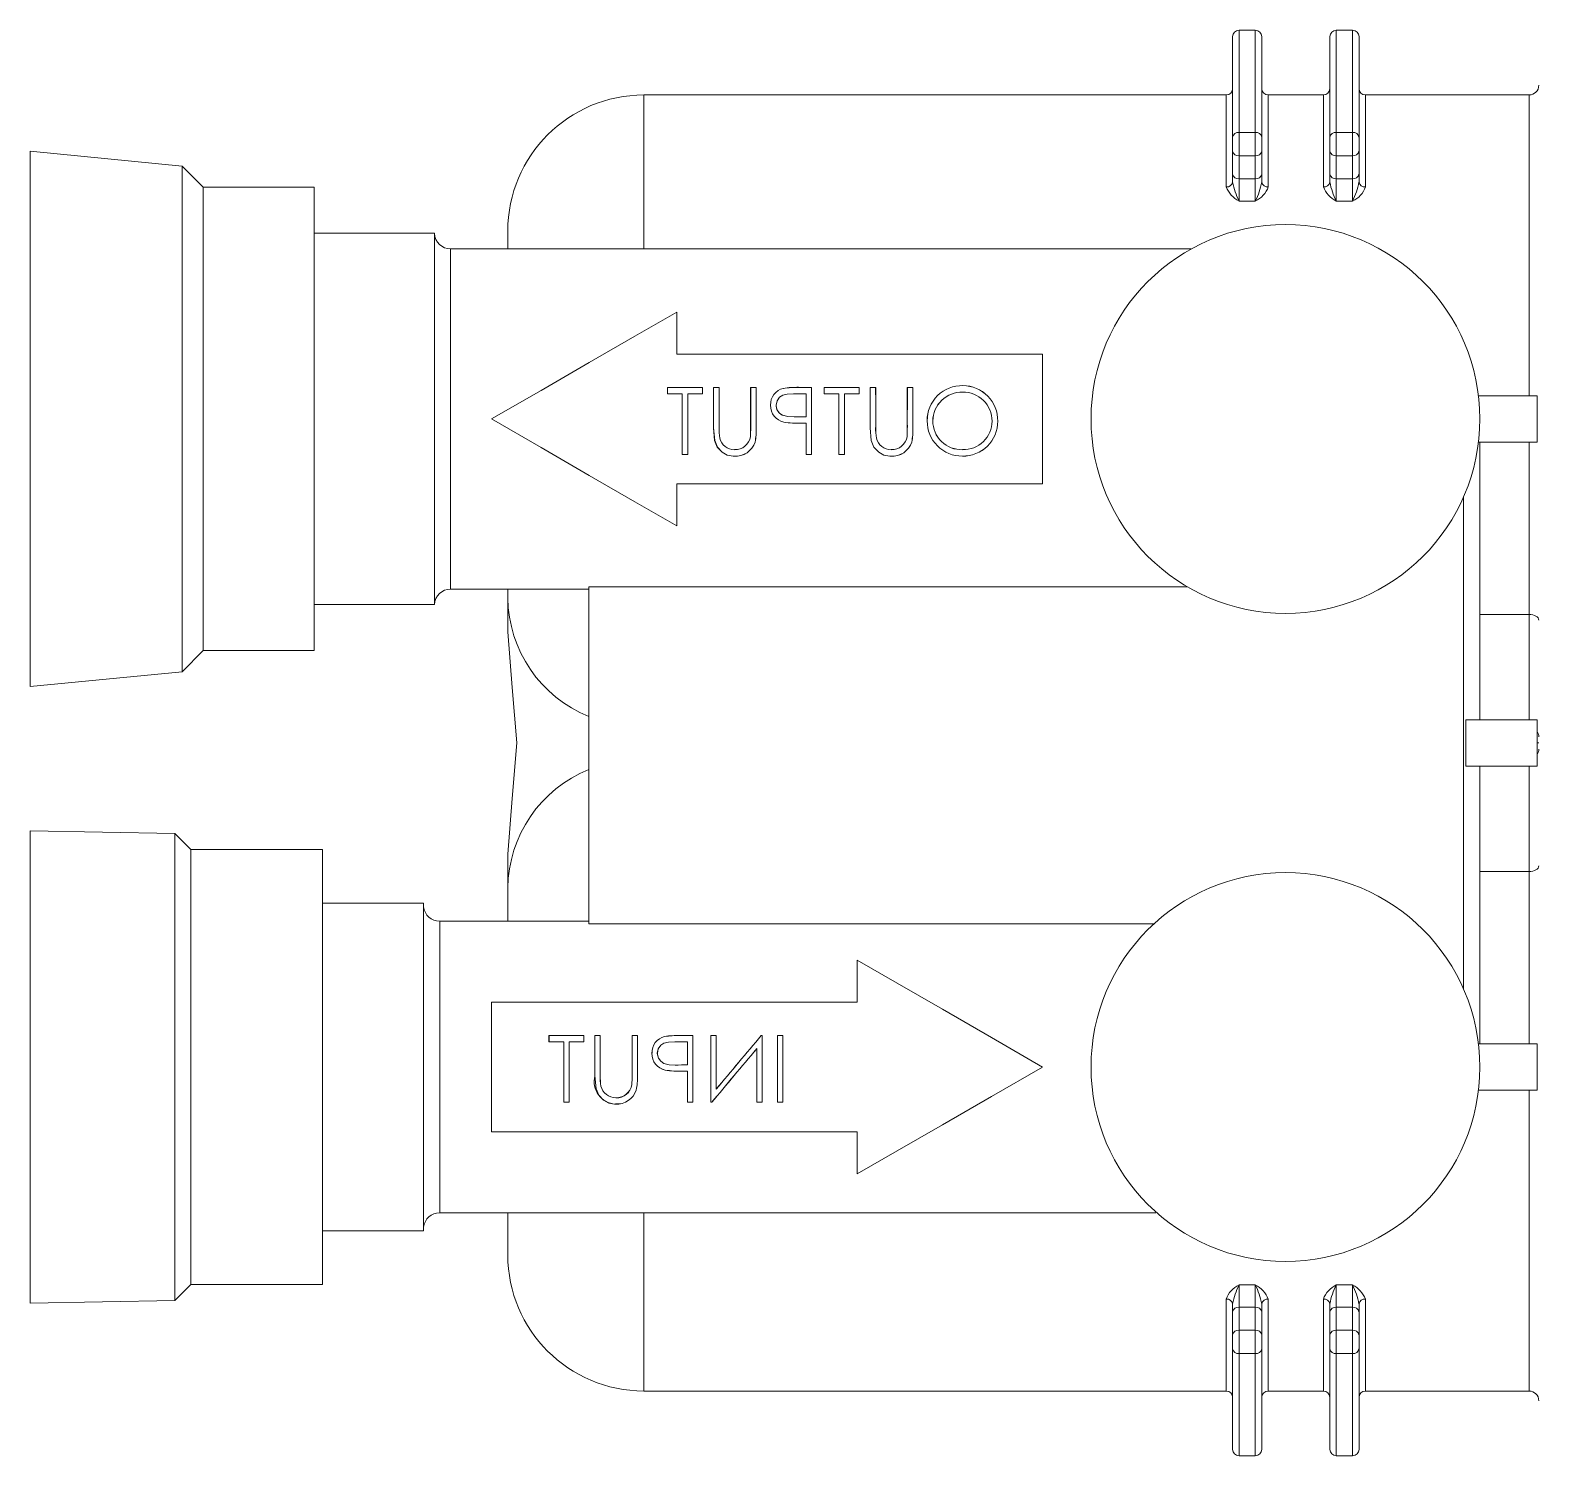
# Model space of a CAD drawing. Header units: inches. Extents: x -12478 to 399182, y -16583 to 525552.
# Drawn here: x 4813.6 to 4872.7, y -7131.3 to -7075.5 of the extents above; entities that cross this region are included whole.
import ezdxf

# ---------------------------------------------------------------- set-up
doc = ezdxf.new("R2010")
doc.units = ezdxf.units.IN
doc.header["$LTSCALE"] = 1000
doc.header["$MEASUREMENT"] = 0

msp = doc.modelspace()

# ---------------------------------------------------------------- linework, layer by layer
at = {"color": 7, "linetype": 'Continuous', "lineweight": 0}
for p, q in [((4860.962, -7079.466, 0), (4860.962, -7075.46, 0)), ((4860.962, -7075.46, 0), (4861.597, -7075.46, 0)), ((4861.597, -7075.46, 0), (4861.597, -7079.466, 0)), ((4864.772, -7075.46, 0), (4865.407, -7075.46, 0)), ((4864.772, -7079.466, 0), (4864.772, -7075.46, 0)), ((4865.407, -7075.46, 0), (4865.407, -7079.466, 0)), ((4860.708, -7075.714, 0), (4860.708, -7079.653, 0)), ((4861.851, -7079.653, 0), (4861.851, -7075.714, 0)), ((4864.518, -7075.714, 0), (4864.518, -7079.653, 0)), ((4865.661, -7079.653, 0), (4865.661, -7075.714, 0)), ((4837.632, -7078, 0), (4860.454, -7078, 0)), ((4837.632, -7084.033, 0), (4837.632, -7078, 0)), ((4860.454, -7078, 0), (4860.454, -7081.6, 0)), ((4862.105, -7078, 0), (4864.264, -7078, 0)), ((4862.105, -7081.6, 0), (4862.105, -7078, 0)), ((4864.264, -7078, 0), (4864.264, -7081.6, 0)), ((4865.915, -7078, 0), (4872.328, -7078, 0)), ((4865.915, -7081.6, 0), (4865.915, -7078, 0)), ((4872.328, -7078, 0), (4872.328, -7089.792, 0)), ((4860.708, -7079.653, 0), (4860.708, -7080.203, 0)), ((4860.962, -7080.383, 0), (4860.962, -7079.466, 0)), ((4861.597, -7079.466, 0), (4860.962, -7079.466, 0)), ((4861.597, -7079.466, 0), (4861.597, -7080.383, 0)), ((4861.851, -7080.203, 0), (4861.851, -7079.653, 0)), ((4864.518, -7079.653, 0), (4864.518, -7080.203, 0)), ((4864.772, -7080.383, 0), (4864.772, -7079.466, 0)), ((4865.407, -7079.466, 0), (4864.772, -7079.466, 0)), ((4865.407, -7079.466, 0), (4865.407, -7080.383, 0)), ((4865.661, -7080.203, 0), (4865.661, -7079.653, 0)), ((4813.578, -7080.209, 0), (4819.534, -7080.794, 0)), ((4813.578, -7101.192, 0), (4813.578, -7080.209, 0)), ((4860.708, -7080.203, 0), (4860.708, -7081.102, 0)), ((4861.851, -7081.102, 0), (4861.851, -7080.203, 0)), ((4864.518, -7080.203, 0), (4864.518, -7081.102, 0)), ((4865.661, -7081.102, 0), (4865.661, -7080.203, 0)), ((4819.534, -7080.794, 0), (4820.36, -7081.62, 0)), ((4819.534, -7100.607, 0), (4819.534, -7080.794, 0)), ((4860.962, -7080.383, 0), (4861.597, -7080.383, 0)), ((4860.962, -7081.282, 0), (4860.962, -7080.383, 0)), ((4861.597, -7080.383, 0), (4861.597, -7081.282, 0)), ((4864.772, -7080.383, 0), (4865.407, -7080.383, 0)), ((4864.772, -7081.282, 0), (4864.772, -7080.383, 0)), ((4865.407, -7080.383, 0), (4865.407, -7081.282, 0)), ((4860.708, -7081.102, 0), (4860.708, -7081.418, 0)), ((4861.597, -7081.282, 0), (4860.962, -7081.282, 0)), ((4860.962, -7082.158, 0), (4860.962, -7081.282, 0)), ((4861.597, -7081.282, 0), (4861.597, -7082.158, 0)), ((4861.851, -7081.418, 0), (4861.851, -7081.102, 0)), ((4864.518, -7081.102, 0), (4864.518, -7081.418, 0)), ((4865.407, -7081.282, 0), (4864.772, -7081.282, 0)), ((4864.772, -7082.158, 0), (4864.772, -7081.282, 0)), ((4865.407, -7081.282, 0), (4865.407, -7082.158, 0)), ((4865.661, -7081.418, 0), (4865.661, -7081.102, 0)), ((4820.36, -7081.62, 0), (4824.703, -7081.62, 0)), ((4820.36, -7090.7, 0), (4820.36, -7081.62, 0)), ((4824.703, -7090.7, 0), (4824.703, -7081.62, 0)), ((4860.962, -7082.158, 0), (4861.597, -7082.158, 0)), ((4864.772, -7082.158, 0), (4865.407, -7082.158, 0)), ((4824.703, -7083.423, 0), (4829.421, -7083.423, 0)), ((4829.421, -7083.423, 0), (4829.421, -7097.977, 0)), ((4832.298, -7083.334, 0), (4832.298, -7084.033, 0)), ((4830.056, -7084.033, 0), (4859.065, -7084.033, 0)), ((4830.056, -7097.368, 0), (4830.056, -7084.033, 0)), ((4838.922, -7086.509, 0), (4838.922, -7088.16, 0)), ((4838.922, -7088.16, 0), (4853.253, -7088.16, 0)), ((4853.253, -7088.16, 0), (4853.253, -7093.24, 0)), ((4839.933, -7089.46, 0), (4838.561, -7089.46, 0)), ((4838.562, -7089.462, 0), (4838.561, -7089.46, 0)), ((4838.562, -7089.713, 0), (4838.561, -7089.714, 0)), ((4838.561, -7089.714, 0), (4839.137, -7089.714, 0)), ((4839.932, -7089.462, 0), (4838.562, -7089.462, 0)), ((4838.562, -7089.713, 0), (4839.138, -7089.713, 0)), ((4839.138, -7089.713, 0), (4839.137, -7089.714, 0)), ((4839.356, -7089.713, 0), (4839.357, -7089.714, 0)), ((4839.356, -7089.713, 0), (4839.932, -7089.713, 0)), ((4839.357, -7089.714, 0), (4839.934, -7089.714, 0)), ((4839.932, -7089.462, 0), (4839.933, -7089.46, 0)), ((4839.932, -7089.713, 0), (4839.934, -7089.714, 0)), ((4840.578, -7089.46, 0), (4840.359, -7089.46, 0)), ((4840.36, -7089.462, 0), (4840.359, -7089.46, 0)), ((4840.577, -7089.462, 0), (4840.36, -7089.462, 0)), ((4840.577, -7089.462, 0), (4840.578, -7089.46, 0)), ((4842.037, -7089.46, 0), (4841.817, -7089.46, 0)), ((4841.818, -7089.462, 0), (4841.817, -7089.46, 0)), ((4842.035, -7089.462, 0), (4841.818, -7089.462, 0)), ((4842.035, -7089.462, 0), (4842.037, -7089.46, 0)), ((4843.098, -7089.501, 0), (4843.097, -7089.5, 0)), ((4843.495, -7089.713, 0), (4843.495, -7089.714, 0)), ((4843.495, -7089.713, 0), (4843.989, -7089.713, 0)), ((4843.495, -7089.714, 0), (4843.988, -7089.714, 0)), ((4844.207, -7089.46, 0), (4843.698, -7089.46, 0)), ((4843.698, -7089.462, 0), (4843.698, -7089.46, 0)), ((4844.206, -7089.462, 0), (4843.698, -7089.462, 0)), ((4843.989, -7089.713, 0), (4843.988, -7089.714, 0)), ((4844.206, -7089.462, 0), (4844.207, -7089.46, 0)), ((4846.073, -7089.46, 0), (4844.7, -7089.46, 0)), ((4844.702, -7089.462, 0), (4844.7, -7089.46, 0)), ((4844.701, -7089.713, 0), (4844.7, -7089.714, 0)), ((4844.7, -7089.714, 0), (4845.277, -7089.714, 0)), ((4844.701, -7089.713, 0), (4845.278, -7089.713, 0)), ((4846.072, -7089.462, 0), (4844.702, -7089.462, 0)), ((4845.278, -7089.713, 0), (4845.277, -7089.714, 0)), ((4845.496, -7089.713, 0), (4845.497, -7089.714, 0)), ((4845.496, -7089.713, 0), (4846.072, -7089.713, 0)), ((4845.497, -7089.714, 0), (4846.073, -7089.714, 0)), ((4846.072, -7089.462, 0), (4846.073, -7089.46, 0)), ((4846.072, -7089.713, 0), (4846.073, -7089.714, 0)), ((4846.718, -7089.46, 0), (4846.498, -7089.46, 0)), ((4846.499, -7089.462, 0), (4846.498, -7089.46, 0)), ((4846.716, -7089.462, 0), (4846.499, -7089.462, 0)), ((4846.716, -7089.462, 0), (4846.718, -7089.46, 0)), ((4848.176, -7089.46, 0), (4847.957, -7089.46, 0)), ((4847.958, -7089.462, 0), (4847.957, -7089.46, 0)), ((4848.175, -7089.462, 0), (4847.958, -7089.462, 0)), ((4848.175, -7089.462, 0), (4848.176, -7089.46, 0)), ((4850.124, -7089.645, 0), (4850.124, -7089.646, 0)), ((4850.136, -7089.394, 0), (4850.136, -7089.393, 0)), ((4872.639, -7089.792, 0), (4870.343, -7089.792, 0)), ((4872.639, -7091.608, 0), (4872.639, -7089.792, 0)), ((4842.598, -7090.161, 0), (4842.597, -7090.161, 0)), ((4842.816, -7090.162, 0), (4842.817, -7090.162, 0)), ((4820.36, -7099.781, 0), (4820.36, -7090.7, 0)), ((4824.703, -7099.781, 0), (4824.703, -7090.7, 0)), ((4843.118, -7090.823, 0), (4843.118, -7090.824, 0)), ((4843.516, -7090.62, 0), (4843.516, -7090.619, 0)), ((4843.79, -7090.866, 0), (4843.79, -7090.867, 0)), ((4843.79, -7090.866, 0), (4843.989, -7090.866, 0)), ((4843.79, -7090.867, 0), (4843.988, -7090.867, 0)), ((4843.989, -7090.614, 0), (4843.988, -7090.613, 0)), ((4843.989, -7090.866, 0), (4843.988, -7090.867, 0)), ((4848.738, -7090.773, 0), (4848.737, -7090.773, 0)), ((4848.956, -7090.773, 0), (4848.957, -7090.773, 0)), ((4851.282, -7090.785, 0), (4851.281, -7090.785, 0)), ((4851.5, -7090.786, 0), (4851.501, -7090.786, 0)), ((4840.359, -7091.049, 0), (4840.358, -7091.049, 0)), ((4840.577, -7091.037, 0), (4840.578, -7091.037, 0)), ((4840.604, -7091.45, 0), (4840.606, -7091.45, 0)), ((4841.807, -7091.39, 0), (4841.806, -7091.39, 0)), ((4841.818, -7091.037, 0), (4841.817, -7091.037, 0)), ((4841.989, -7091.604, 0), (4841.99, -7091.604, 0)), ((4842.036, -7091.049, 0), (4842.037, -7091.049, 0)), ((4846.499, -7091.049, 0), (4846.498, -7091.049, 0)), ((4846.717, -7091.037, 0), (4846.718, -7091.037, 0)), ((4846.744, -7091.45, 0), (4846.745, -7091.45, 0)), ((4847.947, -7091.39, 0), (4847.946, -7091.39, 0)), ((4847.958, -7091.037, 0), (4847.956, -7091.037, 0)), ((4848.129, -7091.604, 0), (4848.13, -7091.604, 0)), ((4848.176, -7091.049, 0), (4848.177, -7091.049, 0)), ((4839.139, -7092.087, 0), (4839.138, -7092.088, 0)), ((4839.138, -7092.088, 0), (4839.357, -7092.088, 0)), ((4839.139, -7092.087, 0), (4839.356, -7092.087, 0)), ((4839.356, -7092.087, 0), (4839.357, -7092.088, 0)), ((4841.172, -7092.155, 0), (4841.172, -7092.156, 0)), ((4841.185, -7091.904, 0), (4841.185, -7091.903, 0)), ((4843.989, -7092.087, 0), (4843.988, -7092.088, 0)), ((4843.988, -7092.088, 0), (4844.207, -7092.088, 0)), ((4843.989, -7092.087, 0), (4844.206, -7092.087, 0)), ((4844.206, -7092.087, 0), (4844.207, -7092.088, 0)), ((4845.278, -7092.087, 0), (4845.277, -7092.088, 0)), ((4845.277, -7092.088, 0), (4845.496, -7092.088, 0)), ((4845.278, -7092.087, 0), (4845.495, -7092.087, 0)), ((4845.495, -7092.087, 0), (4845.496, -7092.088, 0)), ((4847.311, -7092.155, 0), (4847.311, -7092.156, 0)), ((4847.325, -7091.904, 0), (4847.325, -7091.903, 0)), ((4850.115, -7092.155, 0), (4850.115, -7092.156, 0)), ((4850.124, -7091.904, 0), (4850.124, -7091.903, 0)), ((4872.639, -7091.608, 0), (4870.343, -7091.608, 0)), ((4870.398, -7102.492, 0), (4870.398, -7091.608, 0)), ((4872.328, -7091.608, 0), (4872.328, -7098.358, 0)), ((4838.922, -7093.24, 0), (4838.922, -7094.891, 0)), ((4853.253, -7093.24, 0), (4838.922, -7093.24, 0)), ((4869.763, -7093.746, 0), (4869.763, -7113.055, 0)), ((4835.473, -7097.368, 0), (4830.056, -7097.368, 0)), ((4832.298, -7097.368, 0), (4832.298, -7097.715, 0)), ((4835.473, -7097.28, 0), (4858.934, -7097.28, 0)), ((4835.473, -7110.488, 0), (4835.473, -7097.28, 0)), ((4829.421, -7097.977, 0), (4824.703, -7097.977, 0)), ((4832.298, -7097.715, 0), (4832.298, -7099.03, 0)), ((4870.398, -7098.358, 0), (4872.328, -7098.358, 0)), ((4872.328, -7098.358, 0), (4872.328, -7102.492, 0)), ((4820.36, -7099.781, 0), (4819.534, -7100.607, 0)), ((4824.703, -7099.781, 0), (4820.36, -7099.781, 0)), ((4819.534, -7100.607, 0), (4813.578, -7101.192, 0)), ((4869.851, -7102.492, 0), (4869.851, -7104.308, 0)), ((4872.639, -7102.492, 0), (4869.851, -7102.492, 0)), ((4872.639, -7104.308, 0), (4872.639, -7102.492, 0)), ((4872.709, -7103.4, 0), (4872.639, -7103.4, 0)), ((4872.639, -7104.308, 0), (4869.851, -7104.308, 0)), ((4870.398, -7115.192, 0), (4870.398, -7104.308, 0)), ((4872.328, -7104.308, 0), (4872.328, -7108.442, 0)), ((4813.578, -7106.844, 0), (4819.253, -7106.954, 0)), ((4813.578, -7125.356, 0), (4813.578, -7106.844, 0)), ((4819.253, -7106.954, 0), (4819.877, -7107.579, 0)), ((4819.253, -7125.246, 0), (4819.253, -7106.954, 0)), ((4819.877, -7107.579, 0), (4825.033, -7107.579, 0)), ((4819.877, -7116.1, 0), (4819.877, -7107.579, 0)), ((4825.033, -7116.1, 0), (4825.033, -7107.579, 0)), ((4832.298, -7107.77, 0), (4832.298, -7109.085, 0)), ((4870.398, -7108.442, 0), (4872.328, -7108.442, 0)), ((4872.328, -7108.442, 0), (4872.328, -7115.192, 0)), ((4832.298, -7109.085, 0), (4832.298, -7110.385, 0)), ((4825.033, -7109.674, 0), (4828.998, -7109.674, 0)), ((4828.993, -7122.45, 0), (4828.993, -7109.75, 0)), ((4828.998, -7109.674, 0), (4828.998, -7122.526, 0)), ((4829.628, -7110.385, 0), (4835.473, -7110.385, 0)), ((4829.628, -7121.815, 0), (4829.628, -7110.385, 0)), ((4835.473, -7110.488, 0), (4857.623, -7110.488, 0)), ((4845.994, -7113.56, 0), (4845.994, -7111.909, 0)), ((4831.663, -7113.56, 0), (4845.994, -7113.56, 0)), ((4831.663, -7118.64, 0), (4831.663, -7113.56, 0)), ((4833.913, -7115.109, 0), (4833.912, -7115.11, 0)), ((4833.912, -7115.11, 0), (4834.489, -7115.11, 0)), ((4835.277, -7114.865, 0), (4833.913, -7114.865, 0)), ((4833.914, -7114.866, 0), (4833.913, -7114.865, 0)), ((4833.913, -7115.109, 0), (4834.49, -7115.109, 0)), ((4835.276, -7114.866, 0), (4833.914, -7114.866, 0)), ((4834.49, -7115.109, 0), (4834.489, -7115.11, 0)), ((4834.699, -7115.109, 0), (4834.7, -7115.11, 0)), ((4834.699, -7115.109, 0), (4835.276, -7115.109, 0)), ((4834.7, -7115.11, 0), (4835.277, -7115.11, 0)), ((4835.276, -7114.866, 0), (4835.277, -7114.865, 0)), ((4835.276, -7115.109, 0), (4835.277, -7115.11, 0)), ((4835.921, -7114.865, 0), (4835.71, -7114.865, 0)), ((4835.711, -7114.866, 0), (4835.71, -7114.865, 0)), ((4835.92, -7114.866, 0), (4835.711, -7114.866, 0)), ((4835.92, -7114.866, 0), (4835.921, -7114.865, 0)), ((4837.38, -7114.865, 0), (4837.169, -7114.865, 0)), ((4837.17, -7114.866, 0), (4837.169, -7114.865, 0)), ((4837.379, -7114.866, 0), (4837.17, -7114.866, 0)), ((4837.379, -7114.866, 0), (4837.38, -7114.865, 0)), ((4838.446, -7114.905, 0), (4838.446, -7114.904, 0)), ((4838.843, -7115.109, 0), (4838.843, -7115.11, 0)), ((4838.843, -7115.109, 0), (4839.341, -7115.109, 0)), ((4838.843, -7115.11, 0), (4839.34, -7115.11, 0)), ((4839.551, -7114.865, 0), (4839.045, -7114.865, 0)), ((4839.045, -7114.866, 0), (4839.045, -7114.865, 0)), ((4839.55, -7114.866, 0), (4839.045, -7114.866, 0)), ((4839.341, -7115.109, 0), (4839.34, -7115.11, 0)), ((4839.55, -7114.866, 0), (4839.551, -7114.865, 0)), ((4840.467, -7114.865, 0), (4840.256, -7114.865, 0)), ((4840.257, -7114.866, 0), (4840.256, -7114.865, 0)), ((4840.465, -7114.866, 0), (4840.257, -7114.866, 0)), ((4840.465, -7114.866, 0), (4840.467, -7114.865, 0)), ((4842.264, -7114.865, 0), (4842.234, -7114.865, 0)), ((4842.235, -7114.866, 0), (4842.234, -7114.865, 0)), ((4842.263, -7114.866, 0), (4842.235, -7114.866, 0)), ((4842.263, -7114.866, 0), (4842.264, -7114.865, 0)), ((4843.078, -7114.865, 0), (4842.868, -7114.865, 0)), ((4842.869, -7114.866, 0), (4842.868, -7114.865, 0)), ((4843.077, -7114.866, 0), (4842.869, -7114.866, 0)), ((4843.077, -7114.866, 0), (4843.078, -7114.865, 0)), ((4872.639, -7115.192, 0), (4870.343, -7115.192, 0)), ((4872.639, -7117.008, 0), (4872.639, -7115.192, 0)), ((4837.95, -7115.561, 0), (4837.949, -7115.561, 0)), ((4838.159, -7115.562, 0), (4838.16, -7115.562, 0)), ((4842.054, -7115.381, 0), (4842.053, -7115.384, 0)), ((4819.877, -7124.622, 0), (4819.877, -7116.1, 0)), ((4825.033, -7124.622, 0), (4825.033, -7116.1, 0)), ((4835.921, -7116.437, 0), (4835.922, -7116.437, 0)), ((4837.17, -7116.437, 0), (4837.168, -7116.437, 0)), ((4838.467, -7116.219, 0), (4838.467, -7116.22, 0)), ((4838.863, -7116.024, 0), (4838.863, -7116.023, 0)), ((4839.137, -7116.262, 0), (4839.137, -7116.263, 0)), ((4839.137, -7116.262, 0), (4839.34, -7116.262, 0)), ((4839.137, -7116.263, 0), (4839.339, -7116.263, 0)), ((4839.34, -7116.018, 0), (4839.339, -7116.017, 0)), ((4839.34, -7116.262, 0), (4839.339, -7116.263, 0)), ((4835.711, -7116.449, 0), (4835.71, -7116.449, 0)), ((4835.948, -7116.851, 0), (4835.949, -7116.851, 0)), ((4837.159, -7116.791, 0), (4837.158, -7116.79, 0)), ((4837.332, -7117.003, 0), (4837.333, -7117.003, 0)), ((4837.379, -7116.449, 0), (4837.38, -7116.449, 0)), ((4840.466, -7116.973, 0), (4840.467, -7116.97, 0)), ((4872.639, -7117.008, 0), (4870.343, -7117.008, 0)), ((4872.328, -7117.008, 0), (4872.328, -7128.8, 0)), ((4834.49, -7117.483, 0), (4834.489, -7117.484, 0)), ((4834.489, -7117.484, 0), (4834.7, -7117.484, 0)), ((4834.49, -7117.483, 0), (4834.699, -7117.483, 0)), ((4834.699, -7117.483, 0), (4834.7, -7117.484, 0)), ((4836.519, -7117.55, 0), (4836.519, -7117.552, 0)), ((4836.532, -7117.308, 0), (4836.532, -7117.307, 0)), ((4839.341, -7117.483, 0), (4839.34, -7117.484, 0)), ((4839.34, -7117.484, 0), (4839.551, -7117.484, 0)), ((4839.341, -7117.483, 0), (4839.549, -7117.483, 0)), ((4839.549, -7117.483, 0), (4839.551, -7117.484, 0)), ((4840.257, -7117.483, 0), (4840.256, -7117.484, 0)), ((4840.256, -7117.484, 0), (4840.29, -7117.484, 0)), ((4840.257, -7117.483, 0), (4840.29, -7117.483, 0)), ((4840.29, -7117.483, 0), (4840.29, -7117.484, 0)), ((4842.055, -7117.483, 0), (4842.054, -7117.484, 0)), ((4842.054, -7117.484, 0), (4842.264, -7117.484, 0)), ((4842.055, -7117.483, 0), (4842.263, -7117.483, 0)), ((4842.263, -7117.483, 0), (4842.264, -7117.484, 0)), ((4842.869, -7117.483, 0), (4842.868, -7117.484, 0)), ((4842.868, -7117.484, 0), (4843.078, -7117.484, 0)), ((4842.869, -7117.483, 0), (4843.077, -7117.483, 0)), ((4843.077, -7117.483, 0), (4843.078, -7117.484, 0)), ((4845.994, -7118.64, 0), (4831.663, -7118.64, 0)), ((4845.994, -7120.291, 0), (4845.994, -7118.64, 0)), ((4857.698, -7121.815, 0), (4829.628, -7121.815, 0)), ((4832.298, -7121.815, 0), (4832.298, -7123.466, 0)), ((4837.632, -7128.8, 0), (4837.632, -7121.815, 0)), ((4828.998, -7122.526, 0), (4825.033, -7122.526, 0)), ((4819.877, -7124.622, 0), (4819.253, -7125.246, 0)), ((4825.033, -7124.622, 0), (4819.877, -7124.622, 0)), ((4861.597, -7124.643, 0), (4860.962, -7124.643, 0)), ((4860.962, -7125.519, 0), (4860.962, -7124.643, 0)), ((4861.597, -7124.643, 0), (4861.597, -7125.519, 0)), ((4865.407, -7124.643, 0), (4864.772, -7124.643, 0)), ((4864.772, -7125.519, 0), (4864.772, -7124.643, 0)), ((4865.407, -7124.643, 0), (4865.407, -7125.519, 0)), ((4819.253, -7125.246, 0), (4813.578, -7125.356, 0)), ((4860.454, -7125.201, 0), (4860.454, -7128.8, 0)), ((4862.105, -7128.8, 0), (4862.105, -7125.201, 0)), ((4864.264, -7125.201, 0), (4864.264, -7128.8, 0)), ((4865.915, -7128.8, 0), (4865.915, -7125.201, 0)), ((4860.708, -7125.383, 0), (4860.708, -7125.698, 0)), ((4860.708, -7125.698, 0), (4860.708, -7126.597, 0)), ((4860.962, -7126.418, 0), (4860.962, -7125.519, 0)), ((4860.962, -7125.519, 0), (4861.597, -7125.519, 0)), ((4861.597, -7125.519, 0), (4861.597, -7126.418, 0)), ((4861.851, -7125.698, 0), (4861.851, -7125.383, 0)), ((4861.851, -7126.597, 0), (4861.851, -7125.698, 0)), ((4864.518, -7125.383, 0), (4864.518, -7125.698, 0)), ((4864.518, -7125.698, 0), (4864.518, -7126.597, 0)), ((4864.772, -7126.418, 0), (4864.772, -7125.519, 0)), ((4864.772, -7125.519, 0), (4865.407, -7125.519, 0)), ((4865.407, -7125.519, 0), (4865.407, -7126.418, 0)), ((4865.661, -7125.698, 0), (4865.661, -7125.383, 0)), ((4865.661, -7126.597, 0), (4865.661, -7125.698, 0)), ((4861.597, -7126.418, 0), (4860.962, -7126.418, 0)), ((4860.962, -7127.335, 0), (4860.962, -7126.418, 0)), ((4861.597, -7126.418, 0), (4861.597, -7127.335, 0)), ((4864.772, -7127.335, 0), (4864.772, -7126.418, 0)), ((4865.407, -7126.418, 0), (4864.772, -7126.418, 0)), ((4865.407, -7126.418, 0), (4865.407, -7127.335, 0)), ((4860.708, -7126.597, 0), (4860.708, -7127.148, 0)), ((4861.851, -7127.148, 0), (4861.851, -7126.597, 0)), ((4864.518, -7126.597, 0), (4864.518, -7127.148, 0)), ((4865.661, -7127.148, 0), (4865.661, -7126.597, 0)), ((4860.708, -7127.148, 0), (4860.708, -7131.086, 0)), ((4860.962, -7127.335, 0), (4861.597, -7127.335, 0)), ((4860.962, -7131.34, 0), (4860.962, -7127.335, 0)), ((4861.597, -7127.335, 0), (4861.597, -7131.34, 0)), ((4861.851, -7131.086, 0), (4861.851, -7127.148, 0)), ((4864.518, -7127.148, 0), (4864.518, -7131.086, 0)), ((4864.772, -7127.335, 0), (4865.407, -7127.335, 0)), ((4864.772, -7131.34, 0), (4864.772, -7127.335, 0)), ((4865.407, -7127.335, 0), (4865.407, -7131.34, 0)), ((4865.661, -7131.086, 0), (4865.661, -7127.148, 0)), ((4860.454, -7128.8, 0), (4837.632, -7128.8, 0)), ((4864.264, -7128.8, 0), (4862.105, -7128.8, 0)), ((4872.328, -7128.8, 0), (4865.915, -7128.8, 0)), ((4861.597, -7131.34, 0), (4860.962, -7131.34, 0)), ((4865.407, -7131.34, 0), (4864.772, -7131.34, 0))]:
    msp.add_line(p, q, dxfattribs=at)
at = {"color": 7, "linetype": 'Continuous', "lineweight": 0, "elevation": 0}
for points in [[(4831.663, -7090.7), (4833.603, -7089.58), (4835.493, -7088.489), (4837.281, -7087.456), (4838.922, -7086.509)], [(4842.816, -7090.162), (4842.852, -7089.989), (4842.95, -7089.848), (4843.075, -7089.766), (4843.251, -7089.725), (4843.495, -7089.713)], [(4842.817, -7090.162), (4842.855, -7089.984), (4842.951, -7089.849), (4843.076, -7089.767), (4843.252, -7089.726), (4843.495, -7089.714)], [(4843.516, -7090.62), (4843.272, -7090.608), (4843.065, -7090.556), (4842.945, -7090.474), (4842.86, -7090.356), (4842.819, -7090.216), (4842.816, -7090.162)], [(4843.516, -7090.619), (4843.273, -7090.607), (4843.03, -7090.537), (4842.922, -7090.447), (4842.849, -7090.328), (4842.818, -7090.187), (4842.817, -7090.162)], [(4838.922, -7094.891), (4837.281, -7093.944), (4835.493, -7092.912), (4833.603, -7091.821), (4831.663, -7090.7)], [(4840.358, -7091.049), (4840.405, -7091.548), (4840.51, -7091.8), (4840.695, -7092), (4840.9, -7092.113), (4841.131, -7092.155), (4841.172, -7092.156)], [(4840.359, -7091.049), (4840.407, -7091.549), (4840.512, -7091.801), (4840.698, -7092), (4840.902, -7092.112), (4841.132, -7092.154), (4841.172, -7092.155)], [(4846.498, -7091.049), (4846.545, -7091.548), (4846.649, -7091.8), (4846.835, -7092), (4847.04, -7092.113), (4847.271, -7092.155), (4847.311, -7092.156)], [(4846.499, -7091.049), (4846.546, -7091.549), (4846.651, -7091.801), (4846.837, -7092), (4847.042, -7092.112), (4847.272, -7092.154), (4847.311, -7092.155)], [(4872.709, -7098.588), (4872.702, -7098.543), (4872.68, -7098.5), (4872.645, -7098.46), (4872.598, -7098.426), (4872.54, -7098.397), (4872.474, -7098.376), (4872.402, -7098.363), (4872.328, -7098.358)], [(4832.298, -7107.77), (4832.298, -7107.756), (4832.473, -7105.578), (4832.649, -7103.4), (4832.473, -7101.223), (4832.298, -7099.045), (4832.298, -7099.03)], [(4872.709, -7108.212), (4872.702, -7108.257), (4872.68, -7108.3), (4872.645, -7108.34), (4872.598, -7108.375), (4872.54, -7108.403), (4872.474, -7108.425), (4872.402, -7108.438), (4872.328, -7108.442)], [(4845.994, -7111.909), (4847.554, -7112.81), (4849.33, -7113.835), (4851.254, -7114.946), (4853.253, -7116.1)], [(4838.159, -7115.562), (4838.195, -7115.389), (4838.294, -7115.247), (4838.42, -7115.163), (4838.595, -7115.121), (4838.843, -7115.109)], [(4838.16, -7115.562), (4838.198, -7115.384), (4838.295, -7115.247), (4838.42, -7115.164), (4838.596, -7115.122), (4838.843, -7115.11)], [(4838.863, -7116.024), (4838.617, -7116.012), (4838.411, -7115.959), (4838.29, -7115.877), (4838.204, -7115.758), (4838.163, -7115.617), (4838.159, -7115.562)], [(4838.863, -7116.023), (4838.618, -7116.011), (4838.411, -7115.958), (4838.29, -7115.876), (4838.205, -7115.757), (4838.164, -7115.616), (4838.16, -7115.562)], [(4853.253, -7116.1), (4851.254, -7117.254), (4849.33, -7118.365), (4847.554, -7119.39), (4845.994, -7120.291)], [(4835.71, -7116.449), (4835.758, -7116.954), (4835.865, -7117.204), (4836.052, -7117.402), (4836.256, -7117.511), (4836.484, -7117.551), (4836.519, -7117.552)]]:
    msp.add_lwpolyline(points, dxfattribs=at)
at = {"color": 7, "linetype": 'Continuous', "lineweight": 0}
for centre in [(4862.778, -7090.7, 0), (4862.778, -7116.1, 0)]:
    msp.add_circle(centre, 7.62, dxfattribs=at)
for centre, radius, start, end in [((4860.962, -7075.714, 0), 0.254, 90, 180), ((4861.597, -7075.714, 0), 0.254, 0, 90), ((4864.772, -7075.714, 0), 0.254, 90, 180), ((4865.407, -7075.714, 0), 0.254, 0, 90), ((4837.632, -7083.334, 0), 5.334, 90, 180), ((4860.454, -7077.746, 0), 0.254, 270, 0), ((4862.105, -7077.746, 0), 0.254, 180, 270), ((4864.264, -7077.746, 0), 0.254, 270, 0), ((4865.915, -7077.746, 0), 0.254, 180, 270), ((4872.328, -7077.619, 0), 0.381, 270, 0), ((4860.933, -7079.692, 0), 0.228, 82.72467, 170.07796), ((4861.626, -7079.692, 0), 0.229, 9.92932, 97.26805), ((4864.743, -7079.692, 0), 0.229, 82.73195, 170.07068), ((4865.436, -7079.692, 0), 0.228, 9.92204, 97.27533), ((4860.93, -7080.158, 0), 0.227, 191.44453, 278.01478), ((4861.628, -7080.158, 0), 0.227, 261.99259, 348.5481), ((4864.74, -7080.158, 0), 0.227, 191.4519, 278.00741), ((4865.438, -7080.158, 0), 0.227, 261.98522, 348.55547), ((4860.485, -7081.375, 0), 0.227, 262.16996, 349.04898), ((4860.93, -7081.057, 0), 0.227, 191.44453, 278.01478), ((4863.374, -7080.916, 0), 2.713, 190.65352, 207.23363), ((4861.628, -7081.057, 0), 0.227, 261.99259, 348.5481), ((4858.937, -7080.831, 0), 2.973, 333.49383, 348.61901), ((4862.074, -7081.375, 0), 0.227, 190.94337, 277.83133), ((4864.295, -7081.375, 0), 0.227, 262.16996, 349.04898), ((4864.74, -7081.057, 0), 0.227, 191.4519, 278.00741), ((4867.431, -7080.831, 0), 2.972, 191.37921, 206.50795), ((4865.438, -7081.057, 0), 0.227, 261.98522, 348.55547), ((4862.993, -7080.916, 0), 2.714, 332.76957, 349.34328), ((4865.884, -7081.375, 0), 0.227, 190.95102, 277.83004), ((4861.429, -7081.222, 0), 1.046, 201.17149, 243.44468), ((4861.201, -7081.288, 0), 0.956, 294.43323, 340.95395), ((4865.24, -7081.222, 0), 1.047, 201.17313, 243.44304), ((4865.011, -7081.288, 0), 0.956, 294.43374, 340.95009), ((4830.056, -7083.398, 0), 0.635, 182.29244, 270), ((4843.247, -7090.133, 0), 0.651, 103.30139, 182.48433), ((4843.247, -7090.133, 0), 0.65, 103.31562, 182.47262), ((4843.635, -7093.095, 0), 3.636, 89.01337, 98.5068), ((4843.634, -7093.092, 0), 3.631, 88.99994, 98.50091), ((4850.1, -7090.756, 0), 1.364, 88.50207, 180.73009), ((4850.1, -7090.756, 0), 1.363, 88.50037, 180.73364), ((4850.1, -7090.789, 0), 1.144, 88.78622, 179.19422), ((4850.1, -7090.789, 0), 1.143, 88.78339, 179.19056), ((4850.143, -7090.784, 0), 1.139, 359.94793, 90.92893), ((4850.143, -7090.784, 0), 1.138, 359.94614, 90.93606), ((4850.132, -7090.761, 0), 1.369, 358.97464, 89.86035), ((4850.132, -7090.762, 0), 1.368, 358.98096, 89.85188), ((4843.252, -7090.183, 0), 0.655, 178.11227, 258.21901), ((4843.252, -7090.183, 0), 0.655, 178.1303, 258.20192), ((4843.673, -7087.444, 0), 3.424, 260.68419, 271.96049), ((4843.672, -7087.456, 0), 3.413, 260.66578, 271.98183), ((4850.099, -7090.794, 0), 1.362, 179.13859, 270.67336), ((4850.099, -7090.794, 0), 1.361, 179.14242, 270.6669), ((4850.086, -7090.774, 0), 1.13, 179.91642, 271.93539), ((4850.087, -7090.774, 0), 1.13, 179.95525, 271.89682), ((4850.141, -7090.796, 0), 1.36, 268.88261, 0.42849), ((4850.141, -7090.796, 0), 1.359, 268.88723, 0.42457), ((4850.153, -7090.775, 0), 1.129, 268.54939, 359.49916), ((4850.153, -7090.775, 0), 1.128, 268.55362, 359.49457), ((4842.88, -7091.093, 0), 2.303, 178.61178, 188.92971), ((4842.895, -7091.092, 0), 2.318, 178.64517, 188.89243), ((4841.182, -7091.31, 0), 0.594, 193.6482, 270.29772), ((4841.181, -7091.311, 0), 0.592, 193.58557, 270.35978), ((4841.23, -7091.36, 0), 0.798, 265.77443, 342.16437), ((4841.23, -7091.36, 0), 0.797, 265.773, 342.16653), ((4841.21, -7091.3, 0), 0.603, 267.62114, 351.45927), ((4841.21, -7091.3, 0), 0.604, 267.60445, 351.46766), ((4838.042, -7091.1, 0), 3.775, 355.60152, 0.96717), ((4838.042, -7091.1, 0), 3.777, 355.60226, 0.96874), ((4839.813, -7091.141, 0), 2.224, 347.97179, 2.34808), ((4839.811, -7091.14, 0), 2.228, 347.97648, 2.33738), ((4849.017, -7091.093, 0), 2.301, 178.60263, 188.93064), ((4849.035, -7091.092, 0), 2.318, 178.64517, 188.89243), ((4847.321, -7091.31, 0), 0.594, 193.65745, 270.29132), ((4847.321, -7091.311, 0), 0.592, 193.58557, 270.35978), ((4847.37, -7091.36, 0), 0.798, 265.77443, 342.16437), ((4847.37, -7091.36, 0), 0.797, 265.773, 342.16653), ((4847.35, -7091.3, 0), 0.603, 267.62114, 351.45927), ((4847.35, -7091.3, 0), 0.604, 267.60445, 351.46766), ((4844.182, -7091.1, 0), 3.775, 355.60152, 0.96717), ((4844.181, -7091.1, 0), 3.777, 355.60226, 0.96874), ((4845.953, -7091.141, 0), 2.224, 347.97179, 2.34808), ((4845.95, -7091.14, 0), 2.228, 347.97986, 2.34012), ((4830.056, -7098.003, 0), 0.635, 90, 177.70756), ((4837.38, -7097.65, 0), 5.083, 180.74349, 247.95996), ((4872.359, -7103.159, 0), 0.35, 0.09472, 36.87287), ((4872.359, -7103.642, 0), 0.35, 323.12713, 359.90528), ((4837.38, -7109.151, 0), 5.083, 112.04004, 179.25651), ((4829.628, -7109.75, 0), 0.635, 186.8921, 270), ((4838.594, -7115.533, 0), 0.646, 103.30041, 182.48231), ((4838.595, -7115.533, 0), 0.645, 103.30443, 182.47751), ((4838.98, -7118.469, 0), 3.605, 88.96479, 98.52267), ((4838.983, -7118.506, 0), 3.641, 89.01584, 98.47533), ((4838.599, -7115.583, 0), 0.651, 178.09151, 258.23941), ((4838.599, -7115.583, 0), 0.65, 178.06295, 258.26892), ((4838.22, -7116.493, 0), 2.3, 178.59531, 188.95737), ((4838.233, -7116.492, 0), 2.312, 178.62483, 188.92614), ((4833.373, -7116.5, 0), 3.796, 355.61488, 0.95959), ((4833.381, -7116.5, 0), 3.789, 355.60468, 0.9613), ((4839.02, -7112.857, 0), 3.407, 260.65962, 271.97462), ((4839.02, -7112.857, 0), 3.409, 260.6611, 271.97609), ((4836.568, -7116.667, 0), 0.885, 165.75436, 266.79727), ((4836.529, -7116.71, 0), 0.598, 193.641, 270.31347), ((4836.528, -7116.711, 0), 0.596, 193.56428, 270.37511), ((4836.578, -7116.76, 0), 0.794, 265.76416, 342.1466), ((4836.577, -7116.759, 0), 0.793, 265.77761, 342.12229), ((4836.557, -7116.7, 0), 0.607, 267.63549, 351.46197), ((4836.558, -7116.701, 0), 0.608, 267.58464, 351.51751), ((4835.156, -7116.54, 0), 2.225, 347.99494, 2.33481), ((4835.159, -7116.54, 0), 2.223, 347.98178, 2.33987), ((4829.628, -7122.45, 0), 0.635, 90, 173.1079), ((4837.632, -7123.466, 0), 5.334, 180, 270), ((4861.357, -7125.513, 0), 0.956, 114.43785, 160.94598), ((4863.374, -7125.884, 0), 2.713, 152.76633, 169.35218), ((4861.128, -7125.579, 0), 1.047, 21.18497, 63.42785), ((4858.937, -7125.969, 0), 2.972, 11.3756, 26.50589), ((4865.167, -7125.513, 0), 0.956, 114.44154, 160.94229), ((4867.185, -7125.884, 0), 2.714, 152.76953, 169.34898), ((4864.938, -7125.579, 0), 1.047, 21.18987, 63.4263), ((4862.748, -7125.969, 0), 2.971, 11.37382, 26.50767), ((4860.485, -7125.426, 0), 0.227, 10.91048, 97.83504), ((4862.074, -7125.426, 0), 0.227, 82.16368, 169.09717), ((4864.295, -7125.426, 0), 0.227, 10.91048, 97.83504), ((4865.884, -7125.426, 0), 0.227, 82.16496, 169.08952), ((4860.93, -7125.743, 0), 0.227, 81.92134, 168.58349), ((4861.628, -7125.743, 0), 0.227, 11.42386, 98.07131), ((4864.74, -7125.743, 0), 0.227, 81.92869, 168.57614), ((4865.438, -7125.743, 0), 0.227, 11.41651, 98.07866), ((4860.93, -7126.642, 0), 0.227, 81.92134, 168.58349), ((4861.628, -7126.642, 0), 0.227, 11.42386, 98.07131), ((4864.74, -7126.642, 0), 0.227, 81.92869, 168.57614), ((4865.438, -7126.642, 0), 0.227, 11.41651, 98.07866), ((4860.933, -7127.108, 0), 0.228, 189.92204, 277.27533), ((4861.626, -7127.108, 0), 0.229, 262.73195, 350.07068), ((4864.743, -7127.108, 0), 0.229, 189.92932, 277.26805), ((4865.436, -7127.108, 0), 0.228, 262.72467, 350.07796), ((4860.454, -7129.054, 0), 0.254, 0, 90), ((4862.105, -7129.054, 0), 0.254, 90, 180), ((4864.264, -7129.054, 0), 0.254, 0, 90), ((4865.915, -7129.054, 0), 0.254, 90, 180), ((4872.328, -7129.181, 0), 0.381, 0, 90), ((4860.962, -7131.086, 0), 0.254, 180, 270), ((4861.597, -7131.086, 0), 0.254, 270, 0), ((4864.772, -7131.086, 0), 0.254, 180, 270), ((4865.407, -7131.086, 0), 0.254, 270, 0)]:
    msp.add_arc(centre, radius, start, end, dxfattribs=at)
at = {"color": 7, "linetype": 'Continuous', "lineweight": 0, "extrusion": (0, 0, -1)}
for centre, major_axis, ratio, start_param, end_param in [((4838.591, -7090.7, 0), (0, 6.922), 0.004363, 4.855383, 4.892477), ((4838.591, -7090.7, 0), (0, 6.668), 0.004363, 4.86104, 4.899246), ((4839.167, -7090.7, 0), (0, 6.922), 0.004363, 4.510515, 4.855383), ((4839.167, -7090.7, 0), (0, 6.668), 0.004363, 4.502886, 4.86104), ((4839.327, -7090.7, 0), (0, 6.668), 0.004363, 1.422145, 1.780299), ((4839.327, -7090.7, 0), (0, 6.922), 0.004363, 1.427802, 1.77267), ((4839.904, -7090.7, 0), (0, 6.668), 0.004363, 1.38394, 1.422145), ((4839.904, -7090.7, 0), (0, 6.922), 0.004363, 1.390708, 1.427802), ((4840.388, -7090.7, 0), (0, 6.922), 0.004363, 4.661928, 4.892477), ((4840.388, -7090.7, 0), (0, 6.668), 0.004363, 4.660002, 4.899246), ((4840.548, -7090.7, 0), (0, 6.668), 0.004363, 1.38394, 1.621282), ((4840.548, -7090.7, 0), (0, 6.922), 0.004363, 1.390708, 1.619427), ((4841.847, -7090.7, 0), (0, 6.922), 0.004363, 4.663764, 4.892477), ((4841.847, -7090.7, 0), (0, 6.668), 0.004363, 4.66191, 4.899246), ((4842.007, -7090.7, 0), (0, 6.668), 0.004363, 1.38394, 1.623188), ((4842.007, -7090.7, 0), (0, 6.922), 0.004363, 1.390708, 1.621264), ((4844.018, -7090.7, 0), (0, 6.922), 0.004363, 4.724964, 4.855383), ((4844.018, -7090.7, 0), (0, 6.668), 0.004363, 4.725279, 4.86104), ((4844.178, -7090.7, 0), (0, 6.668), 0.004363, 1.38394, 1.780299), ((4844.178, -7090.7, 0), (0, 6.922), 0.004363, 1.390708, 1.77267), ((4844.73, -7090.7, 0), (0, 6.922), 0.004363, 4.855383, 4.892477), ((4844.73, -7090.7, 0), (0, 6.668), 0.004363, 4.86104, 4.899246), ((4845.307, -7090.7, 0), (0, 6.922), 0.004363, 4.510515, 4.855383), ((4845.307, -7090.7, 0), (0, 6.668), 0.004363, 4.502886, 4.86104), ((4845.467, -7090.7, 0), (0, 6.668), 0.004363, 1.422145, 1.780299), ((4845.467, -7090.7, 0), (0, 6.922), 0.004363, 1.427802, 1.77267), ((4846.043, -7090.7, 0), (0, 6.668), 0.004363, 1.38394, 1.422145), ((4846.043, -7090.7, 0), (0, 6.922), 0.004363, 1.390708, 1.427802), ((4846.528, -7090.7, 0), (0, 6.922), 0.004363, 4.661928, 4.892477), ((4846.528, -7090.7, 0), (0, 6.668), 0.004363, 4.660002, 4.899246), ((4846.688, -7090.7, 0), (0, 6.668), 0.004363, 1.38394, 1.621282), ((4846.688, -7090.7, 0), (0, 6.922), 0.004363, 1.390708, 1.619427), ((4847.987, -7090.7, 0), (0, 6.922), 0.004363, 4.663764, 4.892477), ((4847.987, -7090.7, 0), (0, 6.668), 0.004363, 4.66191, 4.899246), ((4848.146, -7090.7, 0), (0, 6.668), 0.004363, 1.38394, 1.623188), ((4848.146, -7090.7, 0), (0, 6.922), 0.004363, 1.390708, 1.621264), ((4839.472, -7090.7, 0), (-549.95, -6.921), 0.000055, 1.578151, 1.579009), ((4839.472, -7090.7, 0), (-529.768, -6.667), 0.000055, 1.578431, 1.579324), ((4844.018, -7090.7, 0), (0, 6.922), 0.004363, 4.510515, 4.688223), ((4844.018, -7090.7, 0), (0, 6.668), 0.004363, 4.502886, 4.687469), ((4833.938, -7116.1, 0), (0, 5.969), 0.004363, 4.879113, 4.920886), ((4833.938, -7116.1, 0), (0, 5.715), 0.004363, 4.886797, 4.930096), ((4834.515, -7116.1, 0), (0, 5.969), 0.004363, 4.478473, 4.879113), ((4834.515, -7116.1, 0), (0, 5.715), 0.004363, 4.468075, 4.886797), ((4834.675, -7116.1, 0), (0, 5.715), 0.004363, 1.396388, 1.81511), ((4834.675, -7116.1, 0), (0, 5.969), 0.004363, 1.404072, 1.804712), ((4835.251, -7116.1, 0), (0, 5.715), 0.004363, 1.353089, 1.396388), ((4835.251, -7116.1, 0), (0, 5.969), 0.004363, 1.362299, 1.404072), ((4835.736, -7116.1, 0), (0, 5.969), 0.004363, 4.65387, 4.920886), ((4835.736, -7116.1, 0), (0, 5.715), 0.004363, 4.651263, 4.930096), ((4835.896, -7116.1, 0), (0, 5.715), 0.004363, 1.353089, 1.629707), ((4835.896, -7116.1, 0), (0, 5.969), 0.004363, 1.362299, 1.627197), ((4837.194, -7116.1, 0), (0, 5.969), 0.004363, 4.655998, 4.920886), ((4837.194, -7116.1, 0), (0, 5.715), 0.004363, 4.653489, 4.930096), ((4837.354, -7116.1, 0), (0, 5.715), 0.004363, 1.353089, 1.63193), ((4837.354, -7116.1, 0), (0, 5.969), 0.004363, 1.362299, 1.629325), ((4839.365, -7116.1, 0), (0, 5.969), 0.004363, 4.726283, 4.879113), ((4839.365, -7116.1, 0), (0, 5.715), 0.004363, 4.726709, 4.886797), ((4839.525, -7116.1, 0), (0, 5.715), 0.004363, 1.353089, 1.81511), ((4839.525, -7116.1, 0), (0, 5.969), 0.004363, 1.362299, 1.804712), ((4840.281, -7116.1, 0), (0, 5.969), 0.004363, 4.478473, 4.920886), ((4840.281, -7116.1, 0), (0, 5.715), 0.004363, 4.468075, 4.930096), ((4840.441, -7116.1, 0), (0, 5.715), 0.004363, 1.353089, 1.724055), ((4841.23, -7116.1, 0), (4.797, 5.715), 0.003342, 4.556325, 4.927291), ((4840.441, -7116.1, 0), (0, 5.969), 0.004363, 1.362299, 1.716963), ((4841.23, -7116.1, 0), (5.01, 5.969), 0.003342, 4.563417, 4.918081), ((4842.239, -7116.1, 0), (0, 5.715), 0.004363, 1.353089, 1.81511), ((4842.239, -7116.1, 0), (0, 5.969), 0.004363, 1.362299, 1.804712), ((4842.893, -7116.1, 0), (0, 5.969), 0.004363, 4.478473, 4.920886), ((4842.893, -7116.1, 0), (0, 5.715), 0.004363, 4.468075, 4.930096), ((4843.053, -7116.1, 0), (0, 5.715), 0.004363, 1.353089, 1.81511), ((4843.053, -7116.1, 0), (0, 5.969), 0.004363, 1.362299, 1.804712), ((4841.418, -7116.1, 0), (4.797, 5.715), 0.003342, 1.441802, 1.812305), ((4841.418, -7116.1, 0), (5.01, 5.969), 0.003342, 1.447717, 1.801907), ((4842.079, -7116.1, 0), (0, 5.969), 0.004363, 4.478473, 4.832663), ((4842.079, -7116.1, 0), (0, 5.715), 0.004363, 4.468075, 4.838578), ((4834.819, -7116.1, 0), (-474.269, -5.969), 0.000055, 1.579324, 1.580328), ((4834.819, -7116.1, 0), (-454.087, -5.715), 0.000055, 1.579703, 1.580754), ((4839.365, -7116.1, 0), (0, 5.969), 0.004363, 4.478473, 4.685063), ((4839.365, -7116.1, 0), (0, 5.715), 0.004363, 4.468075, 4.684042)]:
    msp.add_ellipse(centre, major_axis=major_axis, ratio=ratio, start_param=start_param, end_param=end_param, dxfattribs=at)

doc.saveas('drawing.dxf')
